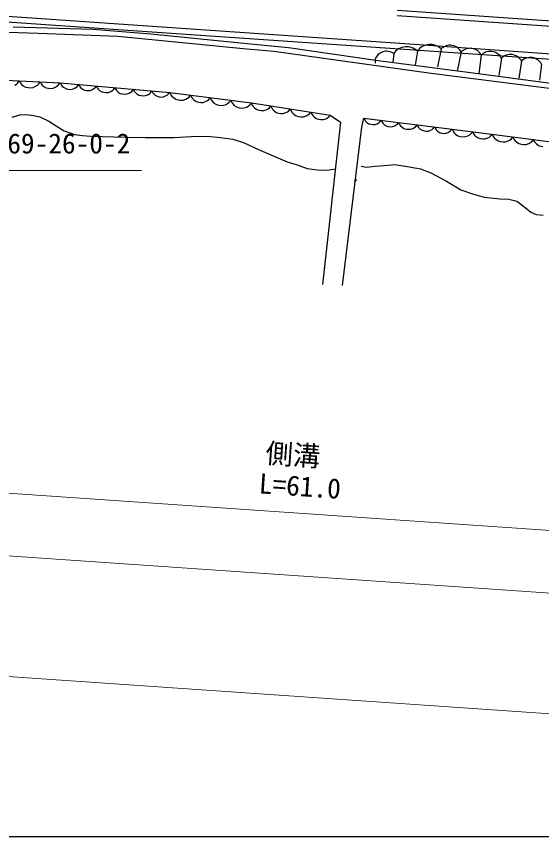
# Model space of a CAD drawing. Units: millimetres, scale not verified. Extents: x 40000 to 680000, y 20000 to 380000.
# Drawn here: x 268262 to 316194, y 205000 to 279880 of the extents above; entities that cross this region are included whole.
import ezdxf
from ezdxf.enums import TextEntityAlignment as Align

# ---------------------------------------------------------------- set-up
doc = ezdxf.new("R2010")
doc.units = ezdxf.units.MM
doc.header["$LTSCALE"] = 1000
for name, color, linetype, lineweight in [('M-BGD', 7, 'Continuous', 25), ('M-STR-HTXT', 7, 'Continuous', 13), ('M-TTL-BAND', 7, 'Continuous', 25)]:
    doc.layers.add(name, color=color, linetype=linetype, lineweight=lineweight)
doc.styles.add('ＭＳ ゴシック', font='')
doc.styles.get('ＭＳ ゴシック').set_extended_font_data('MS Gothic')

msp = doc.modelspace()

# ---------------------------------------------------------------- linework, layer by layer
at = {"layer": 'M-BGD'}
for p, q in [((262923, 280197), (282876, 278825)), ((303034, 280446), (322987, 279073)), ((262888, 279698), (282841, 278326)), ((303000, 279947), (322953, 278575)), ((261977, 278638), (270253, 278337)), ((267954, 278916), (275276, 278703)), ((275276, 278703), (280519, 278287)), ((282876, 278825), (302828, 277453)), ((270253, 278337), (277505, 278064)), ((277505, 278064), (288950, 276957)), ((280519, 278287), (289030, 277441)), ((282841, 278326), (302794, 276954)), ((289030, 277441), (293092, 277028)), ((302828, 277453), (322781, 276080)), ((288950, 276957), (291760, 276693)), ((291760, 276693), (306101, 274692)), ((293092, 277028), (301269, 275850)), ((302699, 276495), (302626, 275676)), ((302794, 276954), (322747, 275582)), ((304859, 276704), (304665, 275433)), ((307019, 276913), (306690, 275268)), ((308854, 276633), (308480, 274887)), ((310689, 276354), (310473, 274676)), ((300990, 275932), (300993, 275602)), ((301269, 275850), (310417, 274662)), ((312524, 276074), (312293, 274493)), ((314359, 275795), (314130, 274256)), ((316194, 275515), (316000, 274065)), ((266620, 274076), (272263, 273810)), ((306101, 274692), (317628, 273244)), ((310417, 274662), (320563, 273298)), ((268119, 273587), (268276, 273694)), ((268276, 273694), (268395, 273802)), ((268395, 273802), (268518, 273987)), ((268518, 273987), (268623, 273791)), ((268623, 273791), (268731, 273672)), ((268731, 273672), (268878, 273551)), ((268878, 273551), (269100, 273427)), ((269100, 273427), (269326, 273378)), ((269326, 273378), (269554, 273367)), ((269554, 273367), (269783, 273394)), ((269783, 273394), (270017, 273497)), ((270017, 273497), (270174, 273604)), ((270174, 273604), (270293, 273713)), ((270293, 273713), (270416, 273897)), ((270416, 273897), (270515, 273712)), ((270515, 273712), (270618, 273599)), ((270618, 273599), (270757, 273485)), ((270757, 273485), (270967, 273367)), ((270967, 273367), (271181, 273320)), ((271181, 273320), (271397, 273310)), ((271397, 273310), (271615, 273336)), ((271615, 273336), (271836, 273434)), ((271836, 273434), (271984, 273535)), ((271984, 273535), (272097, 273638)), ((272097, 273638), (272214, 273812)), ((272263, 273810), (272350, 273632)), ((272263, 273810), (282269, 272932)), ((272350, 273632), (272442, 273521)), ((272442, 273521), (272569, 273408)), ((272569, 273408), (272763, 273288)), ((273373, 273235), (273585, 273319)), ((273585, 273319), (273729, 273408)), ((273729, 273408), (273840, 273501)), ((273840, 273501), (273956, 273662)), ((273956, 273662), (274038, 273494)), ((274038, 273494), (274125, 273390)), ((274125, 273390), (274244, 273283)), ((275337, 273284), (275441, 273371)), ((275441, 273371), (275550, 273522)), ((275550, 273522), (275637, 273344)), ((275637, 273344), (275730, 273233)), ((277127, 273213), (277244, 273373)), ((277244, 273373), (277331, 273195)), ((272763, 273288), (272964, 273237)), ((272964, 273237), (273167, 273219)), ((273167, 273219), (273373, 273235)), ((274244, 273283), (274427, 273171)), ((274427, 273171), (274616, 273122)), ((274616, 273122), (274807, 273105)), ((274807, 273105), (275001, 273120)), ((275001, 273120), (275201, 273199)), ((275201, 273199), (275337, 273284)), ((275730, 273233), (275856, 273119)), ((275856, 273119), (276051, 273000)), ((276051, 273000), (276251, 272948)), ((276251, 272948), (276454, 272931)), ((276454, 272931), (276660, 272947)), ((276660, 272947), (276872, 273030)), ((276872, 273030), (277017, 273120)), ((277017, 273120), (277127, 273213)), ((277331, 273195), (277423, 273084)), ((277423, 273084), (277550, 272971)), ((277550, 272971), (277744, 272851)), ((277744, 272851), (277944, 272800)), ((277944, 272800), (278148, 272782)), ((278148, 272782), (278354, 272798)), ((278354, 272798), (278566, 272882)), ((278566, 272882), (278710, 272972)), ((278710, 272972), (278821, 273064)), ((278821, 273064), (278937, 273225)), ((278937, 273225), (279024, 273046)), ((279024, 273046), (279117, 272936)), ((279117, 272936), (279243, 272822)), ((279243, 272822), (279438, 272703)), ((279438, 272703), (279638, 272651)), ((279638, 272651), (279841, 272633)), ((279841, 272633), (280047, 272649)), ((280047, 272649), (280259, 272733)), ((280259, 272733), (280404, 272823)), ((280404, 272823), (280514, 272916)), ((280514, 272916), (280631, 273076)), ((280631, 273076), (280712, 272908)), ((280712, 272908), (280800, 272804)), ((280800, 272804), (280919, 272697)), ((280919, 272697), (281102, 272585)), ((281102, 272585), (281290, 272536)), ((281675, 272535), (281875, 272614)), ((281875, 272614), (282011, 272698)), ((282011, 272698), (282115, 272785)), ((282115, 272785), (282225, 272936)), ((282269, 272932), (282358, 272729)), ((282269, 272932), (289703, 271974)), ((282358, 272729), (282457, 272602)), ((282457, 272602), (282593, 272469)), ((284016, 272516), (284154, 272689)), ((284154, 272689), (284238, 272497)), ((281290, 272536), (281481, 272520)), ((281481, 272520), (281675, 272535)), ((282593, 272469), (282804, 272327)), ((282804, 272327), (283026, 272260)), ((283026, 272260), (283252, 272231)), ((283252, 272231), (283483, 272240)), ((283483, 272240), (283723, 272323)), ((283723, 272323), (283889, 272417)), ((283889, 272417), (284016, 272516)), ((284238, 272497), (284331, 272376)), ((284331, 272376), (284460, 272251)), ((284460, 272251), (284661, 272116)), ((284661, 272116), (284870, 272053)), ((284870, 272053), (285084, 272025)), ((285084, 272025), (285303, 272033)), ((285303, 272033), (285531, 272112)), ((285531, 272112), (285688, 272201)), ((285688, 272201), (285809, 272294)), ((285809, 272294), (285939, 272459)), ((285939, 272459), (286028, 272256)), ((286028, 272256), (286126, 272129)), ((286126, 272129), (286262, 271996)), ((286262, 271996), (286474, 271854)), ((286474, 271854), (286695, 271787)), ((287152, 271766), (287393, 271850)), ((287393, 271850), (287558, 271944)), ((287558, 271944), (287686, 272042)), ((287686, 272042), (287823, 272216)), ((287823, 272216), (287912, 272013)), ((287912, 272013), (288011, 271886)), ((288011, 271886), (288147, 271753)), ((289570, 271799), (289708, 271973)), ((289703, 271974), (289783, 271780)), ((289703, 271974), (296905, 270876)), ((286695, 271787), (286921, 271758)), ((286921, 271758), (287152, 271766)), ((288147, 271753), (288358, 271611)), ((288358, 271611), (288580, 271544)), ((288580, 271544), (288806, 271515)), ((288806, 271515), (289037, 271523)), ((289037, 271523), (289278, 271607)), ((289278, 271607), (289443, 271701)), ((289443, 271701), (289570, 271799)), ((289783, 271780), (289874, 271657)), ((289874, 271657), (290000, 271528)), ((290000, 271528), (290197, 271389)), ((290197, 271389), (290405, 271321)), ((290405, 271321), (290618, 271288)), ((290618, 271288), (290837, 271291)), ((290837, 271291), (291067, 271365)), ((291067, 271365), (291226, 271450)), ((291226, 271450), (291349, 271541)), ((291349, 271541), (291483, 271703)), ((291483, 271703), (291562, 271508)), ((291562, 271508), (291653, 271385)), ((291653, 271385), (291779, 271257)), ((291779, 271257), (291976, 271117)), ((291976, 271117), (292184, 271049)), ((292617, 271020), (292847, 271094)), ((292847, 271094), (293005, 271179)), ((293005, 271179), (293128, 271270)), ((293128, 271270), (293262, 271431)), ((293262, 271431), (293346, 271226)), ((293346, 271226), (293442, 271096)), ((293442, 271096), (293575, 270961)), ((294999, 270974), (295141, 271145)), ((295141, 271145), (295220, 270951)), ((267869, 270693), (268588, 270884)), ((268588, 270884), (269144, 270939)), ((269144, 270939), (269836, 270831)), ((269836, 270831), (270406, 270721)), ((270406, 270721), (271214, 270312)), ((292184, 271049), (292398, 271017)), ((292398, 271017), (292617, 271020)), ((293575, 270961), (293783, 270814)), ((293783, 270814), (294003, 270742)), ((294003, 270742), (294228, 270707)), ((294228, 270707), (294459, 270711)), ((294459, 270711), (294702, 270789)), ((294702, 270789), (294869, 270879)), ((294869, 270879), (294999, 270974)), ((295220, 270951), (295311, 270828)), ((295311, 270828), (295437, 270699)), ((295437, 270699), (295634, 270560)), ((295634, 270560), (295842, 270492)), ((295842, 270492), (296056, 270459)), ((296056, 270459), (296275, 270462)), ((296275, 270462), (296504, 270536)), ((296504, 270536), (296663, 270621)), ((296663, 270621), (296786, 270712)), ((296786, 270712), (296920, 270874)), ((296905, 270876), (297840, 270227)), ((299778, 269768), (299972, 270593)), ((299972, 270593), (300048, 270423)), ((299972, 270593), (308021, 269591)), ((300048, 270423), (300131, 270316)), ((300131, 270316), (300246, 270204)), ((301445, 270249), (301560, 270396)), ((301560, 270396), (301635, 270225)), ((271214, 270312), (271879, 269903)), ((271879, 269903), (272635, 269425)), ((297840, 270227), (296195, 255397)), ((298030, 255325), (299778, 269768)), ((300246, 270204), (300425, 270085)), ((300425, 270085), (300611, 270030)), ((300611, 270030), (300802, 270006)), ((300802, 270006), (300997, 270014)), ((300997, 270014), (301199, 270086)), ((301199, 270086), (301338, 270165)), ((301338, 270165), (301445, 270249)), ((301635, 270225), (301719, 270118)), ((301719, 270118), (301834, 270007)), ((301834, 270007), (302013, 269888)), ((302013, 269888), (302199, 269832)), ((302199, 269832), (302390, 269808)), ((302390, 269808), (302584, 269817)), ((302584, 269817), (302787, 269888)), ((302787, 269888), (302926, 269968)), ((302926, 269968), (303033, 270051)), ((303033, 270051), (303148, 270198)), ((303148, 270198), (303228, 270017)), ((303228, 270017), (303316, 269903)), ((303316, 269903), (303439, 269785)), ((303439, 269785), (303629, 269658)), ((303629, 269658), (303827, 269599)), ((303827, 269599), (304029, 269574)), ((304029, 269574), (304236, 269583)), ((304236, 269583), (304451, 269659)), ((304451, 269659), (304599, 269743)), ((304599, 269743), (304712, 269832)), ((304712, 269832), (304835, 269988)), ((304835, 269988), (304910, 269817)), ((304910, 269817), (304994, 269710)), ((304994, 269710), (305109, 269599)), ((305109, 269599), (305287, 269480)), ((306200, 269560), (306307, 269643)), ((306307, 269643), (306422, 269790)), ((306422, 269790), (306498, 269619)), ((306498, 269619), (306581, 269512)), ((307895, 269445), (308010, 269592)), ((308021, 269591), (308110, 269388)), ((308021, 269591), (315447, 268654)), ((272635, 269425), (273573, 269100)), ((273573, 269100), (274303, 269002)), ((274303, 269002), (275057, 268949)), ((275057, 268949), (276089, 268917)), ((276089, 268917), (278204, 268862)), ((278204, 268862), (280005, 268833)), ((280005, 268833), (282638, 268826)), ((282638, 268826), (284803, 268933)), ((284803, 268933), (285975, 268912)), ((285975, 268912), (286891, 268809)), ((305287, 269480), (305474, 269424)), ((305474, 269424), (305664, 269401)), ((305664, 269401), (305859, 269409)), ((305859, 269409), (306061, 269480)), ((306061, 269480), (306200, 269560)), ((306581, 269512), (306696, 269401)), ((306696, 269401), (306875, 269282)), ((306875, 269282), (307062, 269227)), ((307062, 269227), (307252, 269203)), ((307252, 269203), (307447, 269211)), ((307447, 269211), (307649, 269282)), ((307649, 269282), (307788, 269362)), ((307788, 269362), (307895, 269445)), ((308110, 269388), (308209, 269261)), ((308209, 269261), (308345, 269129)), ((308345, 269129), (308557, 268987)), ((308557, 268987), (308779, 268921)), ((308779, 268921), (309005, 268892)), ((309005, 268892), (309236, 268901)), ((309236, 268901), (309476, 268986)), ((309476, 268986), (309641, 269080)), ((309641, 269080), (309769, 269179)), ((309769, 269179), (309906, 269353)), ((309906, 269353), (309990, 269161)), ((309990, 269161), (310084, 269040)), ((310084, 269040), (310213, 268915)), ((310213, 268915), (310414, 268781)), ((311285, 268780), (311441, 268869)), ((311441, 268869), (311562, 268963)), ((311562, 268963), (311691, 269128)), ((311691, 269128), (311781, 268925)), ((311781, 268925), (311880, 268797)), ((313440, 268715), (313576, 268890)), ((313576, 268890), (313666, 268687)), ((286891, 268809), (288016, 268673)), ((288016, 268673), (289059, 268347)), ((289059, 268347), (290362, 267738)), ((310414, 268781), (310624, 268718)), ((310624, 268718), (310838, 268691)), ((310838, 268691), (311057, 268700)), ((311057, 268700), (311285, 268780)), ((311880, 268797), (312016, 268665)), ((312016, 268665), (312228, 268524)), ((312228, 268524), (312449, 268457)), ((312449, 268457), (312676, 268429)), ((312676, 268429), (312907, 268438)), ((312907, 268438), (313147, 268523)), ((313147, 268523), (313312, 268617)), ((313312, 268617), (313440, 268715)), ((313666, 268687), (313765, 268560)), ((313765, 268560), (313901, 268427)), ((313901, 268427), (314113, 268286)), ((314113, 268286), (314334, 268219)), ((314334, 268219), (314561, 268191)), ((314561, 268191), (314792, 268200)), ((314792, 268200), (315032, 268285)), ((315032, 268285), (315197, 268379)), ((315197, 268379), (315325, 268478)), ((315325, 268478), (315461, 268652)), ((315447, 268654), (315524, 268471)), ((315447, 268654), (322258, 267669)), ((315524, 268471), (315610, 268355)), ((315610, 268355), (315730, 268235)), ((315730, 268235), (315918, 268105)), ((315918, 268105), (316115, 268042)), ((290362, 267738), (291687, 267146)), ((316115, 268042), (316316, 268013)), ((291687, 267146), (292960, 266602)), ((292960, 266602), (293887, 266315)), ((293887, 266315), (294812, 266008)), ((294812, 266008), (295746, 265858)), ((295746, 265858), (296588, 265856)), ((296588, 265856), (297417, 265969)), ((299726, 266196), (300185, 266124)), ((300185, 266124), (300990, 266192)), ((300990, 266192), (301845, 266269)), ((301845, 266269), (302797, 266347)), ((302797, 266347), (304094, 266144)), ((304094, 266144), (305136, 265965)), ((305136, 265965), (306098, 265587)), ((306098, 265587), (307504, 264833)), ((299102, 264838), (299321, 264977)), ((307504, 264833), (308834, 264059)), ((308834, 264059), (309876, 263669)), ((309876, 263669), (310966, 263385)), ((310966, 263385), (312368, 263230)), ((312368, 263230), (313206, 263197)), ((313206, 263197), (313921, 263004)), ((313921, 263004), (314690, 262429)), ((314690, 262429), (315217, 262012)), ((315217, 262012), (315701, 261793)), ((315701, 261793), (316325, 261722))]:
    msp.add_line(p, q, dxfattribs=at)
for centre, radius, start, end in [((303868, 275676), 1428, 46.04934, 145.0057), ((306028, 275885), 1428, 46.04934, 145.0057), ((307832, 276085), 1160, 28.20892, 134.46911), ((302056, 275572), 1125, 55.11178, 161.37201), ((309667, 275806), 1160, 28.20892, 134.46911), ((311502, 275526), 1160, 28.20892, 134.46911), ((313337, 275247), 1160, 28.20892, 134.46911), ((315172, 274967), 1160, 28.20892, 134.46911)]:
    msp.add_arc(centre, radius, start, end, dxfattribs=at)
at = {"layer": 'M-STR-HTXT'}
for p, q in [((118135, 240893), (339319, 225682)), ((263106, 236665), (324859, 232418)), ((117382, 229938), (368220, 212688))]:
    msp.add_line(p, q, dxfattribs=at)
msp.add_lwpolyline([(250247, 281350), (266184, 265814), (279686, 265814)], dxfattribs=at)
at = {"layer": 'M-TTL-BAND'}
msp.add_line((40000, 205000), (579000, 205000), dxfattribs=at)

# ---------------------------------------------------------------- texts
at = {"layer": 'M-STR-HTXT', "style": 'ＭＳ ゴシック'}
msp.add_text('069-26-0-2', height=1833, dxfattribs=at).set_placement((266186, 266814), align=Align.BOTTOM_LEFT)
for s, p in [('側溝', (290908, 238571)), ('L=61.0', (290310, 235796))]:
    msp.add_text(s, height=1833, rotation=356.066, dxfattribs=at).set_placement(p, align=Align.BOTTOM_LEFT)

doc.saveas('drawing.dxf')
